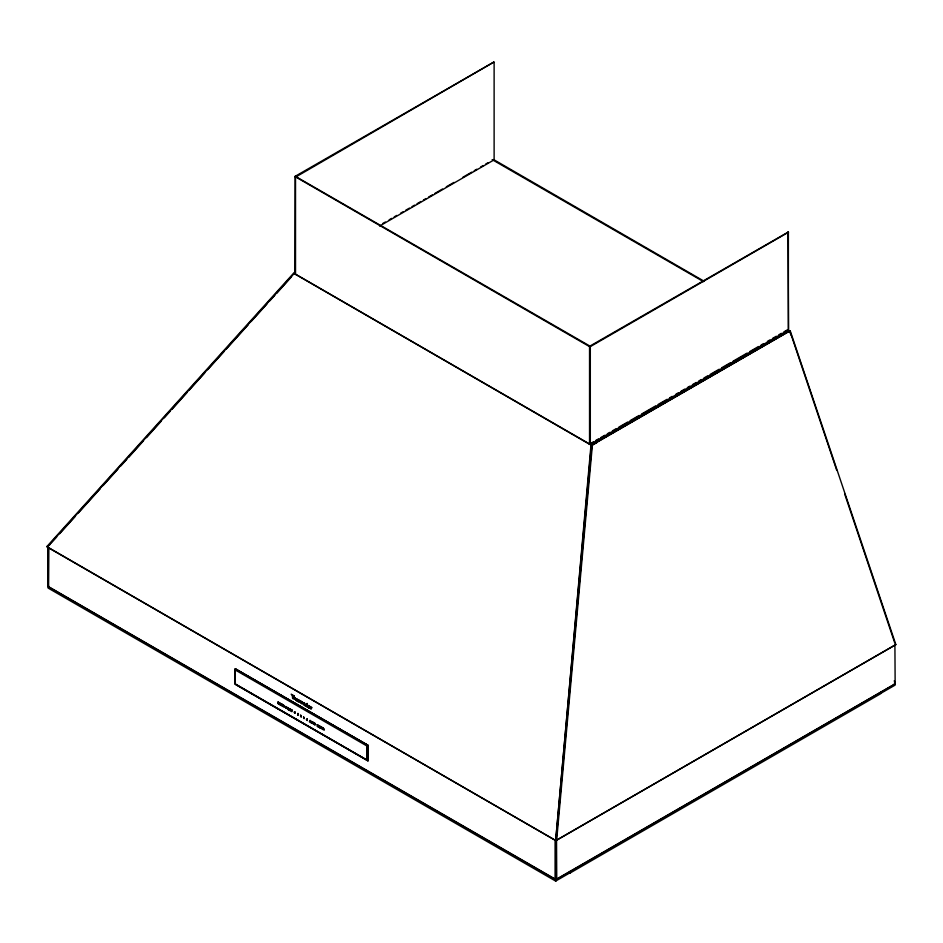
<?xml version="1.0" encoding="UTF-8"?>
<svg xmlns="http://www.w3.org/2000/svg" width="943" height="943" viewBox="0 0 943 943"><rect width="100%" height="100%" fill="white"/><g stroke="black" fill="none" stroke-linecap="round" stroke-linejoin="round"><path stroke-width="1.41" d="M48.612 586.711L48.859 547.907M235.408 684.017L368.112 760.718L235.184 684.323L235.337 668.752L368.018 745.288L368.112 760.718L368.076 745.677M295.524 177.143L493.967 62.002L295.124 176.341L294.876 273.953L589.929 444.483L788.383 330.015L788.383 231.978L589.54 346.317L589.54 444.365M367.098 760.141L367.145 745.972L366.945 760.141M367.864 745.548L367.864 760.86L235.326 684.146L235.125 668.917L368.112 745.406M788.537 232.178L589.929 346.835L589.929 444.483M790.941 335.024L789.539 330.604L591.697 444.837L591.697 445.52L596.954 442.55M569.584 871.638L570.291 872.912L880.762 693.671L880.762 691.985M48.046 586.393L555.899 879.489L895.06 683.864L894.294 680.74M324.086 729.917L323.767 728.574M323.638 728.633L324.027 730M555.745 840.437L591.013 444.813L294.228 273.435L47.185 547.034L555.651 840.496L591.414 444.79M556.629 840.461L592.404 444.919L790.175 330.722L895.85 644.599L556.087 840.449L591.862 444.907L790.293 330.687M48.046 586.334L48.046 588.019L555.651 881.08L569.831 872.888M235.255 670.06L235.302 683.958M590.318 444.365L590.318 346.317L295.265 176.258M555.899 879.347A1.344 1.096 60 0 0 556.747 878.852L556.535 839.871M880.962 693.258L895.155 685.078L894.907 644.623M47.834 546.893L47.221 546.162L294.181 272.562M312.062 722.951L312.121 721.631L311.956 723.281A1.45 0.837 60 0 1 311.567 723.116L311.013 720.982L311.237 722.173M48.046 547.14L48.223 586.405M294.947 273.329L294.794 274M789.444 331.417L789.539 330.604M555.085 839.871L555.085 879.124M47.221 547.058L56.698 536.991M59.657 533.714L75.44 516.222M78.399 512.933L100.111 488.875M103.07 485.598L117.875 469.19M120.834 465.913L126.751 459.359M128.72 457.308L143.525 440.758M146.483 437.623L161.288 421.085M164.247 417.796L170.164 411.242M172.133 409.191L186.938 392.653M188.918 390.461L204.702 372.968M207.66 369.691L224.434 351.091M226.414 348.91L248.115 324.852M251.074 321.575L266.869 304.07M269.828 300.793L274.755 295.324M276.735 293.273L291.528 276.735M47.15 546.315L49.79 544.759M382.787 223.491L385.333 222.018M389.141 219.825L391.687 218.352M394.221 216.89L396.767 215.417M400.575 213.224L403.121 211.751M405.655 210.289L409.474 208.085M412.008 206.611L414.555 205.15M417.089 203.688L420.908 201.484M423.442 200.01L425.988 198.549M428.535 197.087L432.342 194.883M434.876 193.409L442.503 189.013M446.31 186.808L453.937 182.412M462.836 177.272L471.724 172.145M474.27 170.671L476.804 169.21M480.624 167.005L483.158 165.544M485.704 164.07L488.238 162.609M379.616 226.061L494.12 159.85L494.12 62.191M47.893 586.192L48.506 585.827M589.387 444.165L593.347 441.878M595.893 440.405L598.428 438.943M600.974 437.481L604.781 435.277M607.327 433.804L609.873 432.342M612.408 430.868L616.215 428.676M618.761 427.203L627.649 422.075M630.195 420.602L639.095 415.474M641.629 414.001L655.609 405.938M658.143 404.464L667.043 399.337M669.577 397.863L672.123 396.402M675.931 394.198L678.477 392.736M681.011 391.262L684.83 389.058M687.364 387.597L689.911 386.135M692.445 384.661L696.264 382.457M698.798 380.996L701.344 379.534M703.879 378.06L707.698 375.856M710.232 374.395L719.132 369.255M721.666 367.794L730.566 362.654M733.1 361.193L747.08 353.118M749.626 351.656L758.514 346.517M761.06 345.055L763.594 343.582M767.413 341.39L769.948 339.916M772.494 338.454L776.301 336.25M778.847 334.789L781.382 333.315M783.928 331.853L787.735 329.649M555.899 879.489L555.899 840.637L895.85 644.599M47.893 586.534L555.899 879.831L895.06 684.017M311.933 723.022L311.237 722.338M305.261 705.871L304.719 705.388A1.238 0.707 60 0 1 304.106 705.281L304.424 703.454A1.214 0.695 60 0 0 303.729 703.454L303.717 702.924M303.505 716.951L304.106 718.696L303.776 717.022M493.578 159.532L704.162 281.262M788.537 329.826L787.983 231.86M492.163 159.615L703.513 281.639M294.97 176.541L589.929 346.835M894.341 683.251L895.143 683.722M880.962 691.867L881.21 693.305M555.899 840.637L47.692 547.117M235.337 668.858L367.864 745.312M235.278 669.99L367.016 746.043M569.796 871.521L570.043 872.959M308.609 707.78L308.88 708.028A1.874 1.084 60 0 0 309.339 708.264L309.61 708.299A1.379 0.802 60 0 0 310.058 707.969L310.094 707.839A1.756 1.014 60 0 0 310.129 707.333L310.094 707.156M309.599 706.166L309.339 705.894A1.815 1.049 60 0 0 308.891 705.6A1.473 0.849 60 0 0 307.96 706.095A1.686 0.967 60 0 0 307.996 706.625L308.043 706.802M284.22 707.167C282.44 706.083 284.185 703.867 283.831 706.189A2.534 1.462 60 0 1 284.055 706.814L284.102 706.885M789.751 330.675L836.677 470.192M844.645 493.884L894.789 643.02M555.899 879.831L555.899 881.116M305.131 705.411L304.589 703.136A1.285 0.743 60 0 0 303.705 702.9M295.524 176.223L295.524 274.507M47.798 547.577L47.798 585.957M308.785 707.875A1.379 0.802 60 0 1 308.243 706.92M309.599 706.295A1.379 0.802 60 0 1 310.094 707.285M48.01 547.411A1.344 1.096 60 0 1 48.506 546.964M283.784 705.753L283.336 705.234L283.784 705.788M294.334 712.118C294.97 715.761 295.854 710.291 294.334 712.118M301.253 715.89L301.359 717.199L300.569 716.468A7.733 4.467 60 0 0 300.852 716.197A1.356 0.79 60 0 0 301.065 715.772L300.416 715.018L301.253 715.89M286.931 707.981C285.776 709.395 286.165 705.399 286.931 707.981M299.002 700.955L298.99 702.276L298.589 699.694L300.074 700.779L299.014 700.861M311.013 707.887L311.013 709.219L310.612 706.637L312.098 707.721L311.025 707.804M296.302 699.352L296.55 700.531A1.273 0.743 60 0 0 296.986 701.12L297.281 701.333A2.039 1.179 60 0 0 298.094 701.545L298.094 701.073A1.898 1.096 60 0 1 297.293 700.92C295.701 699.447 299.803 700.826 296.974 698.763A1.238 0.719 60 0 0 296.479 698.869L296.302 699.352M305.697 704.751L305.874 705.8A1.214 0.695 60 0 0 306.263 706.39L307.536 707.203L307.135 703.407L307.135 704.669A1.78 1.026 60 0 0 306.699 704.327L306.298 704.185A1.332 0.766 60 0 0 305.768 704.492L305.697 704.751M314.172 723.611C314.762 726.464 316.247 722.821 314.172 723.611M315.599 724.53C313.229 726.263 314.314 720.57 315.599 724.53M318.982 726.393L319.606 727.524A1.709 0.978 60 0 0 319.936 727.642L319.642 726.876L320.16 727.925A2.051 1.179 60 0 1 319.571 727.737L318.746 726.358L319.583 725.91A2.169 1.261 60 0 1 320.125 726.381L320.125 726.64A1.638 0.943 60 0 0 319.571 726.134L318.982 726.393M287.155 708.11L285.741 708.181L285.741 706.401L287.155 708.11M304.094 704.539L304.613 705.152L304.73 704.421A6.695 3.866 60 0 0 304.483 704.386L304.094 704.539M294.581 712.106L294.57 712.189A2.381 1.379 60 0 0 294.558 712.484L295.1 712.884A2.334 1.344 60 0 0 295.1 712.495L294.593 712.036M306.121 704.999L306.11 705.105A1.591 0.919 60 0 0 306.121 705.435L307.135 706.578L307.135 705.093A1.438 0.825 60 0 0 306.758 704.775L306.121 704.999M308.396 706.295L308.385 706.39A1.285 0.743 60 0 0 308.396 706.743L308.939 707.639A1.214 0.695 60 0 0 309.233 707.792L309.705 707.509A1.285 0.743 60 0 0 309.717 707.167L308.396 706.295M296.727 699.47L297.729 700.13L296.739 699.4M290.244 709.384L290.491 710.173L290.244 709.384M310.106 720.841L310.353 721.631L310.106 720.841M290.173 708.947L289.501 710.35L288.558 708.028L288.558 709.808L291.01 711.222L290.173 708.947M310.023 720.405L309.363 721.819L310.872 722.692L310.023 720.405M292.377 710.232L291.811 711.682L291.01 709.442L292.377 710.232M307.147 718.731L306.369 719.509L307.241 720.593L307.241 718.79M294.57 697.631L294.122 695.899L294.122 699.458L295.029 697.961L295.831 700.449L295.689 698.303L294.57 697.631M300.782 701.557C300.852 706.154 299.733 699.529 300.734 701.25A1.344 0.778 60 0 1 301.324 701.191L301.937 702.005A1.91 1.108 60 0 1 302.184 701.887C304.271 702.688 303.799 706.472 302.397 702.252A1.45 0.837 60 0 0 302.019 702.323L302.019 704.02L300.782 701.557M293.768 695.698L291.187 694.201L292.259 695.286L292.695 698.645L292.695 695.533L293.768 695.698M278.704 702.335L277.879 701.863L278.102 703.773L278.102 702.936L278.704 703.289L278.102 702.217L278.704 702.335M279.163 702.606L279.163 704.386L279.163 702.606M279.717 702.924L279.505 704.574L280.425 705.105L279.717 702.924M281.768 704.103L280.484 703.36L281.238 705.576L281.768 704.103M282.853 704.727L281.981 704.232L281.981 706.012L282.876 706.531L282.205 704.586L282.853 704.727M288.31 707.887L287.438 707.38L287.438 709.16L288.334 709.678L287.65 707.733L288.31 707.887M297.964 713.462L297.964 715.242L297.964 713.462M313.807 722.597L312.51 721.855L313.265 724.071L313.807 722.597M317.355 724.648L317.131 726.299L318.05 726.829L317.355 724.648M318.463 725.297L318.463 727.077L318.463 725.297M320.703 726.582L320.479 728.244L320.703 727.595L321.563 728.09C321.787 730.908 321.787 725.297 321.563 727.855L320.703 726.582M323.284 728.079L321.999 727.336L322.754 729.552L323.284 728.079"/></g></svg>
